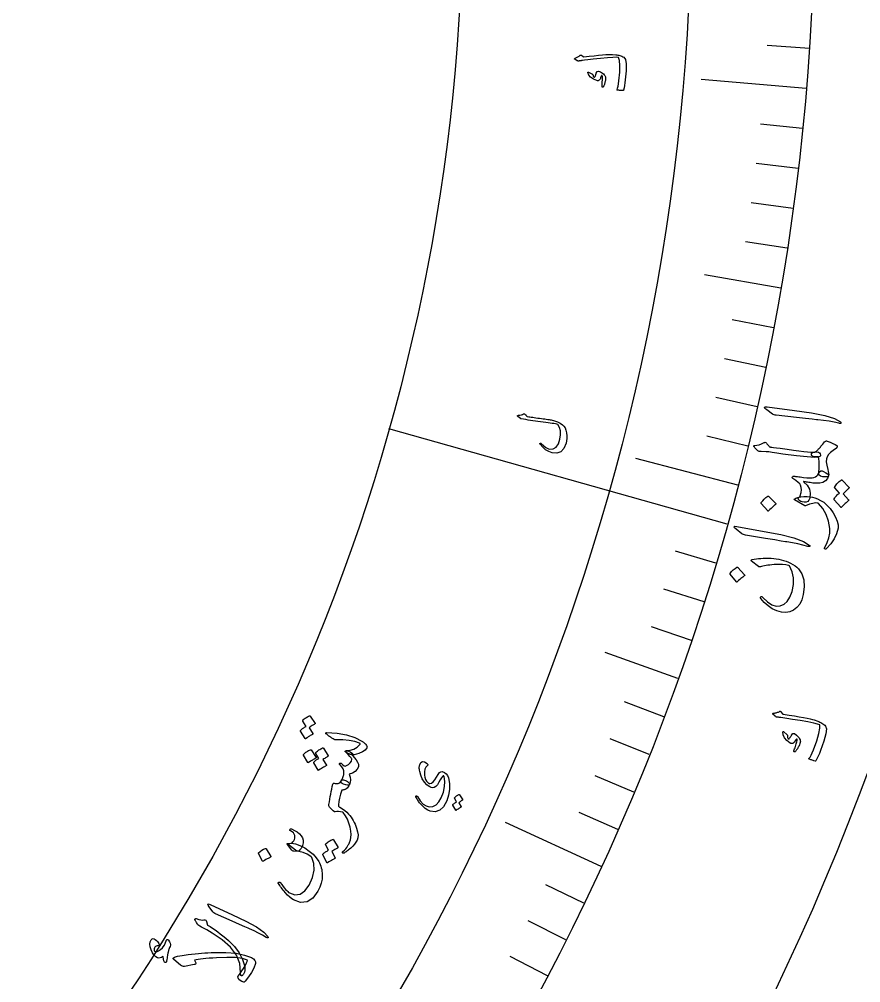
# Model space of a CAD drawing. Header units: millimetres. Extents: x -140 to 140, y -140 to 184.
# Drawn here: x 73.3 to 113.51, y -52.08 to -6.05 of the extents above; entities that cross this region are included whole.
import ezdxf

# ---------------------------------------------------------------- set-up
doc = ezdxf.new("R2010")
doc.units = ezdxf.units.MM
for name, color, linetype in [('CUT_OUTER', 1, 'Continuous'), ('ENGRAVE', 7, 'Continuous'), ('ENGRAVE_FINE', 8, 'Continuous'), ('TEXT', 5, 'Continuous')]:
    doc.layers.add(name, color=color, linetype=linetype)

msp = doc.modelspace()

# ---------------------------------------------------------------- linework, layer by layer
at = {"layer": 'CUT_OUTER'}
msp.add_arc((0, 0), 140, 175.78125, 4.570313, dxfattribs=at)
at = {"layer": 'ENGRAVE'}
for points in [[(110.9059, -9.3574), (105.8838, -8.9337)], [(109.6845, -18.8942), (106.0422, -18.2668)], [(107.1299, -30.1808), (90.9593, -25.6252)], [(107.6377, -28.3165), (102.7635, -27.0343)], [(104.7738, -37.5517), (101.2946, -36.3047)], [(101.1083, -46.5275), (96.5298, -44.4206)]]:
    msp.add_lwpolyline(points, dxfattribs=at)
for radius in [137.2, 137.2, 133.525, 126.7, 126.7, 121.31, 111.3, 111.3, 105.42, 94.5, 94.5]:
    msp.add_circle((0, 0), radius, dxfattribs=at)
at = {"layer": 'ENGRAVE_FINE'}
for points in [[(111.0509, -7.4427), (109.0394, -7.3079)], [(110.7279, -11.2704), (108.7223, -11.0663)], [(110.5167, -13.1812), (108.5149, -12.9425)], [(110.2724, -15.0892), (108.275, -14.8159)], [(109.995, -16.9937), (108.0027, -16.6859)], [(109.341, -20.7902), (107.3605, -20.4136)], [(108.9645, -22.6809), (106.9908, -22.2701)], [(108.5551, -24.566), (106.5888, -24.121)], [(108.1128, -26.4447), (106.1545, -25.9657)], [(106.5895, -32.0371), (104.6588, -31.4568)], [(106.0166, -33.8847), (104.0963, -33.271)], [(105.4113, -35.7231), (103.502, -35.0761)], [(104.1043, -39.3699), (102.2186, -38.6568)], [(103.4028, -41.1772), (101.5298, -40.4313)], [(102.6695, -42.9729), (100.8098, -42.1945)], [(101.9046, -44.7565), (100.0588, -43.9458)], [(100.2808, -48.2852), (98.4644, -47.4106)], [(99.4222, -50.0291), (97.6214, -49.1229)], [(98.5329, -51.7586), (96.7482, -50.8211)]]:
    msp.add_lwpolyline(points, dxfattribs=at)
at = {"layer": 'TEXT'}
for points in [[(99.8626, -7.9165), (99.8977, -7.9018), (99.9312, -7.8861), (99.9629, -7.8696), (99.9929, -7.8521), (100.0212, -7.8334), (100.0479, -7.8135), (100.0728, -7.7923), (100.0961, -7.7697), (100.1088, -7.7613), (100.123, -7.7593), (100.1387, -7.7636), (100.1559, -7.7743), (100.2461, -7.8376), (100.256, -7.8438), (100.2643, -7.8484), (100.2712, -7.8513), (100.2767, -7.8525), (100.5363, -7.8213), (100.7707, -7.7946), (100.98, -7.7724), (101.1641, -7.7549), (101.3229, -7.7422), (101.4562, -7.7346), (101.5639, -7.7321), (101.646, -7.7348), (101.8005, -7.7466), (101.8492, -7.7531), (101.898, -7.7619), (101.9467, -7.7732), (101.9955, -7.7868), (102.0443, -7.8031), (102.0931, -7.8221), (102.1419, -7.844), (102.1906, -7.8686), (102.2579, -7.9698), (102.2919, -8.184), (102.2919, -8.5114), (102.2569, -8.9515), (102.2401, -9.0885), (102.2209, -9.2148), (102.1992, -9.3306), (102.1753, -9.4357), (102.1703, -9.445), (102.1635, -9.4514), (102.1551, -9.4548), (102.1449, -9.4552), (102.0965, -9.4537), (102.0524, -9.4519), (102.0127, -9.4499), (101.9774, -9.4477), (101.946, -9.4453), (101.9183, -9.4426), (101.8942, -9.4397), (101.8736, -9.4365), (101.8621, -9.434), (101.856, -9.4293), (101.8553, -9.4223), (101.8599, -9.413), (101.889, -9.3412), (101.914, -9.2476), (101.9349, -9.1322), (101.9517, -8.9948), (101.9869, -8.5832), (101.994, -8.2596), (101.9738, -8.0241), (101.9268, -7.8769), (101.8309, -7.8696), (101.655, -7.8757), (101.3993, -7.8947), (101.0636, -7.9267), (100.7274, -7.9609), (100.4729, -7.9876), (100.3004, -8.0069), (100.2096, -8.019), (100.1847, -8.0231), (100.1614, -8.0268), (100.1397, -8.0304), (100.1196, -8.0336), (100.1013, -8.0367), (100.0851, -8.0395), (100.0708, -8.042), (100.0585, -8.0443), (100.0319, -8.0477), (100.0068, -8.0464), (99.9833, -8.0406), (99.9613, -8.0303), (99.8463, -7.9619), (99.8386, -7.9564), (99.8337, -7.9508), (99.8316, -7.945), (99.8322, -7.939), (99.837, -7.932), (99.8436, -7.9259), (99.8521, -7.9207), (99.8626, -7.9165)], [(100.4665, -8.5941), (100.4678, -8.5884), (100.4706, -8.5835), (100.4749, -8.5796), (100.4807, -8.5765), (100.4857, -8.5758), (100.4911, -8.5759), (100.4967, -8.5767), (100.5028, -8.5784), (100.6641, -8.6582), (100.6803, -8.6676), (100.6926, -8.6771), (100.7009, -8.6867), (100.7052, -8.6963), (100.713, -8.7364), (100.7249, -8.771), (100.7408, -8.8001), (100.7608, -8.8237), (100.7718, -8.829), (100.7845, -8.8242), (100.7989, -8.8093), (100.815, -8.7844), (100.8226, -8.7675), (100.8299, -8.7499), (100.8368, -8.7317), (100.8434, -8.7129), (100.8497, -8.6933), (100.8556, -8.6727), (100.8612, -8.651), (100.8665, -8.6284), (100.9066, -8.5519), (100.977, -8.5323), (101.078, -8.5696), (101.2093, -8.664), (101.2475, -8.7016), (101.2768, -8.7377), (101.297, -8.7723), (101.3082, -8.8052), (101.3124, -8.8408), (101.3112, -8.8893), (101.3044, -8.9508), (101.292, -9.0252), (101.2849, -9.0631), (101.2767, -9.0989), (101.2675, -9.1327), (101.2573, -9.1643), (101.2467, -9.194), (101.2362, -9.2217), (101.2259, -9.2475), (101.2158, -9.2712), (101.206, -9.2855), (101.1953, -9.2954), (101.1839, -9.3009), (101.1717, -9.302), (101.1595, -9.2989), (101.1512, -9.2922), (101.1468, -9.2819), (101.1463, -9.268), (101.1473, -9.2241), (101.1493, -9.1743), (101.1521, -9.1187), (101.1558, -9.0572), (101.1627, -8.9426), (101.1636, -8.8527), (101.1588, -8.7875), (101.1482, -8.7471), (101.1449, -8.7417), (101.1402, -8.7386), (101.1342, -8.7376), (101.1267, -8.739), (101.122, -8.7413), (101.1174, -8.7461), (101.113, -8.7532), (101.1088, -8.7627), (101.0788, -8.8516), (101.0645, -8.8885), (101.0475, -8.9198), (101.0278, -8.9452), (101.0054, -8.9649), (100.9798, -8.981), (100.954, -8.9895), (100.9281, -8.9906), (100.9021, -8.9841), (100.7293, -8.9113), (100.5991, -8.8221), (100.5115, -8.7164), (100.4665, -8.5941)], [(109.0125, -24.7143), (108.9266, -24.6434), (108.9014, -24.5964), (108.937, -24.5731), (109.0333, -24.5737), (110.3445, -24.7439), (111.1491, -24.8493), (111.7827, -24.974), (112.2452, -25.1192), (112.5363, -25.2854), (112.5579, -25.3087), (112.5682, -25.3273), (112.5671, -25.3413), (112.5547, -25.3506), (112.5372, -25.3564), (112.5157, -25.3585), (112.4903, -25.357), (112.4608, -25.3517), (112.2337, -25.3005), (111.9905, -25.2567), (111.7312, -25.2203), (111.4558, -25.1912), (111.3841, -25.1822), (111.1901, -25.16), (110.8737, -25.1243), (110.4351, -25.075), (109.4607, -24.9728), (109.4097, -24.9639), (109.3638, -24.9507), (109.323, -24.9333), (109.2873, -24.9116)], [(97.1222, -25.0314), (97.1142, -25.0237), (97.1092, -25.0152), (97.1073, -25.0059), (97.1085, -24.9958), (97.1127, -24.9864), (97.12, -24.9795), (97.1304, -24.975), (97.1438, -24.9728), (97.2212, -24.9628), (97.2896, -24.9484), (97.3488, -24.9297), (97.399, -24.9066), (97.4165, -24.9004), (97.4344, -24.902), (97.4529, -24.9113), (97.4717, -24.9284), (97.4804, -24.9384), (97.4887, -24.948), (97.4968, -24.9571), (97.5046, -24.9658), (97.5119, -24.9739), (97.5185, -24.9814), (97.5245, -24.9884), (97.5298, -24.9947), (97.5396, -25.0057), (97.5524, -25.015), (97.5679, -25.0226), (97.5864, -25.0286), (97.6402, -25.0386), (97.6992, -25.0486), (97.7632, -25.0588), (97.8322, -25.069), (97.9063, -25.0795), (97.9854, -25.0905), (98.0695, -25.1019), (98.1585, -25.1137), (98.2477, -25.1243), (98.3314, -25.1348), (98.4095, -25.1454), (98.4822, -25.1559), (98.5496, -25.1663), (98.6119, -25.1765), (98.6693, -25.1863), (98.7216, -25.1959), (98.8748, -25.2307), (99.0158, -25.28), (99.1445, -25.3437), (99.2609, -25.422), (99.3247, -25.4857), (99.3766, -25.5722), (99.4163, -25.6816), (99.4439, -25.8138), (99.4588, -25.9534), (99.4614, -26.0816), (99.4518, -26.1984), (99.4299, -26.3039), (99.3252, -26.5545), (99.1779, -26.7144), (98.9886, -26.7835), (98.7574, -26.7619), (98.5964, -26.704), (98.4469, -26.6173), (98.3088, -26.5019), (98.182, -26.3581), (98.1751, -26.3479), (98.1718, -26.3382), (98.172, -26.3291), (98.1757, -26.3205), (98.1819, -26.312), (98.1886, -26.3061), (98.1958, -26.3027), (98.2036, -26.3019), (98.2146, -26.3028), (98.2246, -26.3059), (98.2336, -26.3112), (98.2417, -26.3187), (98.3594, -26.4251), (98.4626, -26.5045), (98.5514, -26.5569), (98.6259, -26.5821), (98.8028, -26.575), (98.9463, -26.4951), (99.0564, -26.3424), (99.1327, -26.1168), (99.1646, -25.9039), (99.1586, -25.7143), (99.1148, -25.5484), (99.0332, -25.4062), (98.9791, -25.3949), (98.9156, -25.3829), (98.8426, -25.3704), (98.7602, -25.3573), (98.6681, -25.3438), (98.5661, -25.3299), (98.4542, -25.3156), (98.3324, -25.3011), (98.2071, -25.2846), (98.0839, -25.2679), (97.9628, -25.2509), (97.8438, -25.2335), (97.727, -25.2157), (97.6124, -25.1972), (97.5, -25.1781), (97.3898, -25.1583), (97.2826, -25.1434), (97.2709, -25.1398), (97.2602, -25.1353), (97.2506, -25.1298), (97.2421, -25.1233)], [(111.1466, -26.8673), (111.1561, -26.8047), (111.1835, -26.7602), (111.2285, -26.7337), (111.2913, -26.7253), (111.3222, -26.722), (111.3547, -26.7087), (111.389, -26.6854), (111.4249, -26.6522), (111.4447, -26.6306), (111.4668, -26.6068), (111.4912, -26.5808), (111.5178, -26.5525), (111.5459, -26.5219), (111.5751, -26.4886), (111.6051, -26.4529), (111.6361, -26.4145), (111.6941, -26.343), (111.7421, -26.2872), (111.7802, -26.2469), (111.8084, -26.2224), (111.8317, -26.2067), (111.854, -26.1984), (111.8753, -26.1975), (111.8955, -26.204), (112.0466, -26.2626), (112.1751, -26.3181), (112.2808, -26.3704), (112.3638, -26.4195), (112.3735, -26.4294), (112.3791, -26.4426), (112.3804, -26.4589), (112.3775, -26.4784), (112.3709, -26.5023), (112.3633, -26.5211), (112.3549, -26.5348), (112.3457, -26.5434), (112.1915, -26.6475), (112.066, -26.7499), (111.9691, -26.8505), (111.9007, -26.9495), (111.8649, -27.0577), (111.8579, -27.1951), (111.8794, -27.3618), (111.9295, -27.5581), (111.9545, -27.6532), (111.9691, -27.7339), (111.9734, -27.8002), (111.9674, -27.8522), (111.9572, -27.8754), (111.9394, -27.8926), (111.9141, -27.9038), (111.8813, -27.9089), (111.7009, -27.9092), (111.5769, -27.8803), (111.5093, -27.8224), (111.4981, -27.7354), (111.5094, -27.6482), (111.5171, -27.558), (111.5214, -27.4649), (111.5222, -27.3689), (111.5191, -27.2702), (111.5116, -27.1692), (111.4997, -27.0657), (111.4836, -26.9599), (111.3354, -26.9566), (111.2299, -26.94), (111.1669, -26.9103), (111.1466, -26.8673)], [(109.653, -26.5499), (109.99, -26.597), (110.29, -26.637), (110.5529, -26.6699), (110.7788, -26.6958), (110.9674, -26.7147), (111.1183, -26.7265), (111.2315, -26.7313), (111.307, -26.729), (111.4052, -26.7229), (111.4824, -26.7352), (111.5386, -26.7659), (111.5737, -26.8153), (111.5868, -26.8687), (111.5768, -26.9117), (111.5437, -26.9443), (111.4875, -26.9664), (111.29, -26.9812), (110.9397, -26.9622), (110.4365, -26.909), (109.7806, -26.8212), (109.4997, -26.7781), (109.275, -26.7453), (109.1066, -26.7227), (108.9944, -26.7105), (108.7405, -26.7079), (108.6963, -26.7048), (108.6574, -26.697), (108.6239, -26.6843), (108.5956, -26.6669), (108.5313, -26.6048), (108.4816, -26.5565), (108.4465, -26.5219), (108.426, -26.501), (108.3979, -26.4618), (108.3914, -26.4332), (108.4065, -26.4153), (108.4432, -26.4081), (108.5432, -26.4031), (108.652, -26.3792), (108.7696, -26.3364), (108.8958, -26.2745), (108.9205, -26.2636), (108.9431, -26.2616), (108.9636, -26.2685), (108.9819, -26.2844), (109.0029, -26.308), (109.0226, -26.3302), (109.0409, -26.351), (109.0578, -26.3706), (109.0733, -26.3887), (109.0874, -26.4055), (109.1, -26.421), (109.1113, -26.435), (109.1311, -26.4561), (109.1521, -26.4721), (109.1744, -26.4829), (109.1979, -26.4886), (109.2507, -26.4943), (109.3442, -26.5064), (109.4783, -26.525), (109.653, -26.5499)], [(110.2389, -27.9177), (110.2538, -27.897), (110.2751, -27.8841), (110.3027, -27.8791), (110.3366, -27.8818), (110.3601, -27.8844), (110.3925, -27.8883), (110.434, -27.8935), (110.4845, -27.8998), (110.5438, -27.9074), (110.6114, -27.916), (110.6874, -27.9256), (110.7718, -27.9364), (110.9334, -27.955), (111.0703, -27.9617), (111.1824, -27.9566), (111.2698, -27.9397), (111.3422, -27.9103), (111.4045, -27.8664), (111.4564, -27.8081), (111.4981, -27.7354), (111.5403, -27.6684), (111.5929, -27.6323), (111.6557, -27.6274), (111.7288, -27.6535), (111.8397, -27.7144), (111.9166, -27.7669), (111.9597, -27.8111), (111.9688, -27.8469), (111.9107, -27.9962), (111.8206, -28.1073), (111.6983, -28.1802), (111.544, -28.2148), (111.4976, -28.2168), (111.4484, -28.2177), (111.3962, -28.2176), (111.3413, -28.2164), (111.2833, -28.2133), (111.2222, -28.2077), (111.1579, -28.1996), (111.0904, -28.1889), (111.025, -28.1777), (110.9669, -28.168), (110.9159, -28.1597), (110.8722, -28.153), (110.8365, -28.1475), (110.8096, -28.1433), (110.7913, -28.1402), (110.7817, -28.1383), (110.7772, -28.1375), (110.7742, -28.1378), (110.7727, -28.1391), (110.7726, -28.1415), (110.7743, -28.145), (110.7781, -28.1498), (110.784, -28.1558), (110.792, -28.1631), (110.9531, -28.3161), (111.0526, -28.4947), (111.0906, -28.6989), (111.0668, -28.9284), (111.0316, -29.0195), (110.9751, -29.0828), (110.8974, -29.1181), (110.7986, -29.1255), (110.7138, -29.1137), (110.6445, -29.0934), (110.5906, -29.0646), (110.5521, -29.0274), (110.5287, -28.988), (110.5203, -28.9525), (110.5269, -28.9209), (110.5483, -28.8932), (110.5736, -28.871), (110.5928, -28.8507), (110.6059, -28.8323), (110.613, -28.8158), (110.6573, -28.6667), (110.675, -28.5336), (110.6662, -28.4167), (110.631, -28.3159), (110.5886, -28.2514), (110.5141, -28.1767), (110.4074, -28.0919), (110.2687, -27.9969), (110.2468, -27.9807), (110.2345, -27.9621), (110.2319, -27.9411), (110.2389, -27.9177)], [(112.2602, -28.4296), (112.2554, -28.4214), (112.2538, -28.4111), (112.2555, -28.399), (112.2605, -28.3848), (112.2928, -28.3377), (112.3267, -28.2927), (112.3621, -28.2499), (112.3989, -28.2092), (112.4378, -28.1703), (112.479, -28.1331), (112.5225, -28.0974), (112.5684, -28.0634), (112.5812, -28.0578), (112.5935, -28.057), (112.6053, -28.061), (112.6166, -28.0698), (112.9491, -28.4234), (112.9526, -28.4317), (112.95, -28.442), (112.9413, -28.4543), (112.9267, -28.4686), (112.9141, -28.4777), (112.8962, -28.4933), (112.8728, -28.5153), (112.844, -28.5436), (112.8093, -28.5785), (112.7684, -28.6203), (112.7212, -28.669), (112.6677, -28.7244), (112.9234, -29.0044), (112.9304, -29.0161), (112.9296, -29.0286), (112.921, -29.042), (112.9045, -29.0561), (112.8903, -29.0684), (112.8686, -29.0879), (112.8395, -29.1147), (112.803, -29.1487), (112.7588, -29.1906), (112.7069, -29.2411), (112.6471, -29.3001), (112.5796, -29.3676), (112.5696, -29.3739), (112.5609, -29.3755), (112.5533, -29.3724), (112.547, -29.3648), (112.2344, -29.0074), (112.2296, -28.9991), (112.2281, -28.9889), (112.2299, -28.9767), (112.2349, -28.9625), (112.2605, -28.922), (112.2879, -28.8834), (112.3173, -28.8466), (112.3486, -28.8118), (112.3816, -28.7787), (112.4157, -28.7474), (112.4512, -28.7178), (112.488, -28.6898)], [(108.752, -29.1893), (108.7472, -29.1812), (108.7457, -29.1712), (108.7475, -29.1594), (108.7526, -29.1456), (108.8201, -29.0572), (108.895, -28.9769), (108.9775, -28.9046), (109.0674, -28.8404), (109.0799, -28.8351), (109.0913, -28.8344), (109.1014, -28.8381), (109.1104, -28.8463), (109.441, -29.1924), (109.448, -29.2039), (109.4472, -29.2161), (109.4386, -29.2289), (109.4221, -29.2424), (109.4079, -29.2541), (109.3862, -29.2728), (109.3571, -29.2984), (109.3205, -29.3309), (109.2764, -29.371), (109.2244, -29.4193), (109.1647, -29.4758), (109.0971, -29.5404), (109.0865, -29.5485), (109.0774, -29.5515), (109.0696, -29.5494), (109.0632, -29.5422)], [(111.8687, -31.337), (111.8535, -31.3505), (111.8387, -31.3598), (111.8243, -31.3649), (111.8104, -31.366), (111.7998, -31.3641), (111.7901, -31.3589), (111.7813, -31.3504), (111.7734, -31.3386), (111.7698, -31.3277), (111.7702, -31.3151), (111.7746, -31.3007), (111.783, -31.2847), (111.9054, -31.0544), (111.9866, -30.8274), (112.0266, -30.6039), (112.0255, -30.3841), (111.9613, -30.0278), (111.8491, -29.7095), (111.6893, -29.4295), (111.4823, -29.1877), (111.4781, -29.184), (111.4744, -29.1808), (111.4713, -29.178), (111.4688, -29.1758), (111.4665, -29.1739), (111.4641, -29.1725), (111.4616, -29.1713), (111.4591, -29.1704), (111.3501, -29.1597), (111.2154, -29.1779), (111.0552, -29.2247), (110.8693, -29.3001), (110.8584, -29.3018), (110.8493, -29.3018), (110.8421, -29.3003), (110.8367, -29.2971), (110.3464, -29.0067), (110.3309, -28.9849), (110.3518, -28.9596), (110.409, -28.9306), (110.5027, -28.8979), (110.6404, -28.8635), (110.787, -28.8458), (110.9424, -28.8449), (111.1066, -28.8608), (111.1969, -28.879), (111.3065, -28.9141), (111.4353, -28.9661), (111.5833, -29.035), (111.7371, -29.1293), (111.8886, -29.259), (112.0377, -29.4242), (112.1842, -29.6251), (112.3064, -29.8327), (112.3866, -30.0248), (112.425, -30.201), (112.4215, -30.3611), (112.3542, -30.6281), (112.2396, -30.88), (112.0778, -31.1164), (111.8687, -31.337)], [(107.5602, -30.4192), (107.4782, -30.3438), (107.4555, -30.2955), (107.4922, -30.2742), (107.5883, -30.2798), (108.8888, -30.5188), (109.6867, -30.6664), (110.3129, -30.8243), (110.7671, -30.9937), (111.0491, -31.1749), (111.0694, -31.1993), (111.0787, -31.2185), (111.0769, -31.2324), (111.064, -31.2411), (111.0462, -31.2459), (111.0247, -31.2469), (110.9993, -31.244), (110.9702, -31.2372), (110.7461, -31.1741), (110.5055, -31.1176), (110.2485, -31.0676), (109.975, -31.024), (109.9039, -31.0112), (109.7113, -30.9788), (109.3973, -30.9266), (108.9618, -30.8543), (107.9942, -30.7009), (107.9437, -30.6893), (107.8986, -30.6737), (107.8588, -30.6542), (107.8242, -30.6307)], [(108.3183, -31.863), (108.4178, -31.8459), (108.5209, -31.8312), (108.6274, -31.8188), (108.7374, -31.8087), (108.8514, -31.8018), (108.9699, -31.7989), (109.0927, -31.8), (109.22, -31.8051), (109.3455, -31.8141), (109.4685, -31.8286), (109.5888, -31.8486), (109.7064, -31.874), (109.8217, -31.9051), (109.9351, -31.9419), (110.0464, -31.9844), (110.1556, -32.0326), (110.2676, -32.0926), (110.3679, -32.159), (110.4565, -32.232), (110.5334, -32.3115), (110.6907, -32.552), (110.7812, -32.835), (110.8045, -33.1604), (110.7602, -33.5278), (110.6896, -33.782), (110.5889, -33.9928), (110.4582, -34.16), (110.2979, -34.2837), (110.1178, -34.3579), (109.925, -34.3874), (109.7192, -34.3722), (109.5007, -34.3126), (109.281, -34.2116), (109.0804, -34.081), (108.8989, -33.9208), (108.7362, -33.7311), (108.7194, -33.7038), (108.7126, -33.6803), (108.7159, -33.6607), (108.7292, -33.6449), (108.7505, -33.6329), (108.7744, -33.6351), (108.801, -33.6514), (108.8303, -33.6818), (109.0454, -33.8874), (109.2552, -34.0215), (109.4599, -34.0839), (109.6596, -34.074), (109.8406, -33.9983), (109.9958, -33.8599), (110.125, -33.6588), (110.2277, -33.3949), (110.2943, -33.0586), (110.2959, -32.7419), (110.2326, -32.4454), (110.1046, -32.1693), (110.0991, -32.1628), (110.0901, -32.1567), (110.0774, -32.1509), (110.0612, -32.1454), (109.9297, -32.1151), (109.7712, -32.0985), (109.5855, -32.0956), (109.3727, -32.1061), (109.2644, -32.1155), (109.1633, -32.1255), (109.0693, -32.1361), (108.9824, -32.1474), (108.903, -32.1597), (108.8311, -32.1736), (108.7668, -32.189), (108.7101, -32.2059), (108.681, -32.2132), (108.6557, -32.2148), (108.6342, -32.2105), (108.6165, -32.2004), (108.2803, -31.9347), (108.2623, -31.9139), (108.2626, -31.895), (108.2813, -31.878), (108.3183, -31.863)], [(107.2659, -32.5691), (107.2614, -32.5608), (107.2602, -32.5508), (107.2623, -32.5391), (107.2678, -32.5256), (107.338, -32.4399), (107.4154, -32.3624), (107.5, -32.2933), (107.5919, -32.2324), (107.6046, -32.2276), (107.6159, -32.2272), (107.626, -32.2312), (107.6346, -32.2397), (107.9542, -32.5953), (107.9608, -32.607), (107.9596, -32.6191), (107.9506, -32.6316), (107.9337, -32.6445), (107.9191, -32.6556), (107.8969, -32.6735), (107.867, -32.698), (107.8295, -32.7291), (107.7841, -32.7676), (107.7307, -32.8139), (107.6692, -32.8681), (107.5997, -32.9301), (107.5889, -32.9379), (107.5796, -32.9406), (107.5719, -32.9382), (107.5657, -32.9308)], [(109.3421, -39.2028), (109.3837, -39.1973), (109.4237, -39.1903), (109.4622, -39.1818), (109.4991, -39.1719), (109.5345, -39.1603), (109.5685, -39.1468), (109.6011, -39.1314), (109.6323, -39.1141), (109.6483, -39.1089), (109.664, -39.1109), (109.6794, -39.12), (109.6946, -39.1363), (109.7721, -39.2295), (109.7807, -39.239), (109.7883, -39.2462), (109.7948, -39.2513), (109.8002, -39.2541), (110.0847, -39.2958), (110.3413, -39.3351), (110.5699, -39.3719), (110.7704, -39.4064), (110.9427, -39.4387), (111.0863, -39.469), (111.2013, -39.4975), (111.2877, -39.524), (111.4483, -39.581), (111.4982, -39.602), (111.5474, -39.6255), (111.5959, -39.6515), (111.6438, -39.6801), (111.6909, -39.7114), (111.7372, -39.7456), (111.7826, -39.7829), (111.8272, -39.8231), (111.8695, -39.9499), (111.8439, -40.1871), (111.7496, -40.5345), (111.5858, -40.9916), (111.5285, -41.1321), (111.4717, -41.2607), (111.4155, -41.3773), (111.3599, -41.482), (111.3518, -41.4904), (111.3429, -41.4953), (111.3329, -41.4964), (111.322, -41.494), (111.271, -41.4784), (111.2247, -41.4638), (111.1831, -41.4503), (111.1462, -41.4378), (111.1137, -41.4262), (111.085, -41.4154), (111.0602, -41.4054), (111.0393, -41.3961), (111.0278, -41.3902), (111.0227, -41.3834), (111.024, -41.3757), (111.0316, -41.3671), (111.083, -41.2994), (111.1365, -41.2072), (111.1919, -41.0906), (111.2492, -40.9496), (111.4051, -40.5229), (111.5059, -40.1814), (111.5523, -39.9256), (111.5448, -39.7558), (111.4451, -39.7205), (111.2567, -39.6761), (110.9797, -39.6227), (110.6142, -39.5598), (110.2473, -39.4993), (109.9695, -39.4543), (109.7807, -39.425), (109.6809, -39.4117), (109.6533, -39.4088), (109.6275, -39.4062), (109.6034, -39.4037), (109.5812, -39.4013), (109.5609, -39.3993), (109.5428, -39.3976), (109.5269, -39.3962), (109.5132, -39.3951), (109.484, -39.3909), (109.4577, -39.3824), (109.4344, -39.3695), (109.4141, -39.3522), (109.3117, -39.2464), (109.3051, -39.2383), (109.3015, -39.2309), (109.301, -39.2241), (109.3034, -39.218), (109.3104, -39.2119), (109.3192, -39.2073), (109.3298, -39.2043), (109.3421, -39.2028)], [(86.8412, -39.5829), (86.8382, -39.5752), (86.8383, -39.5664), (86.8415, -39.5564), (86.8479, -39.5453), (86.8826, -39.5111), (86.9184, -39.479), (86.9552, -39.4488), (86.993, -39.4207), (87.0322, -39.3945), (87.0732, -39.37), (87.116, -39.3473), (87.1606, -39.3263), (87.1725, -39.3237), (87.1833, -39.3251), (87.1929, -39.3304), (87.2014, -39.3396), (87.4379, -39.6913), (87.4396, -39.6988), (87.4359, -39.707), (87.4267, -39.7159), (87.4119, -39.7255), (87.3997, -39.7311), (87.3819, -39.7412), (87.3585, -39.7558), (87.3295, -39.7749), (87.2945, -39.7985), (87.253, -39.8269), (87.2052, -39.8599), (87.1509, -39.8977), (87.3315, -40.175), (87.3359, -40.186), (87.3334, -40.1964), (87.324, -40.2062), (87.3077, -40.2153), (87.2936, -40.2233), (87.272, -40.2361), (87.243, -40.2538), (87.2065, -40.2763), (87.1622, -40.3043), (87.11, -40.3381), (87.0498, -40.3778), (86.9816, -40.4233), (86.9721, -40.4269), (86.9643, -40.4268), (86.9582, -40.423), (86.9538, -40.4155), (86.7353, -40.0638), (86.7323, -40.0561), (86.7325, -40.0472), (86.7358, -40.0373), (86.7422, -40.0262), (86.7701, -39.9964), (86.7995, -39.9685), (86.8302, -39.9425), (86.8623, -39.9184), (86.8956, -39.8961), (86.9297, -39.8754), (86.9647, -39.8564), (87.0005, -39.839)], [(87.9835, -40.1294), (88.4826, -40.1623), (88.9311, -40.2419), (89.3287, -40.369), (89.6751, -40.5445), (89.698, -40.5583), (89.721, -40.5738), (89.7443, -40.591), (89.7678, -40.61), (89.791, -40.6301), (89.8136, -40.651), (89.8355, -40.6726), (89.8569, -40.6949), (89.8914, -40.7394), (89.9109, -40.7824), (89.9155, -40.8239), (89.9052, -40.8638), (89.8293, -40.9676), (89.7026, -41.0566), (89.5252, -41.1306), (89.2971, -41.1894), (89.2636, -41.1956), (89.224, -41.195), (89.1784, -41.1877), (89.1268, -41.1737), (89.1023, -41.1649), (89.0782, -41.1559), (89.0546, -41.1467), (89.0313, -41.1374), (89.0085, -41.1277), (88.9864, -41.1173), (88.9649, -41.1063), (88.944, -41.0945), (88.9091, -41.0712), (88.8864, -41.0496), (88.876, -41.0298), (88.8778, -41.0117), (88.8846, -41.004), (88.897, -40.9983), (88.9151, -40.9946), (88.9387, -40.9927), (89.1154, -40.9754), (89.2823, -40.9179), (89.4394, -40.8203), (89.5866, -40.6824), (89.5907, -40.6705), (89.5868, -40.6589), (89.575, -40.6477), (89.5552, -40.6367), (89.3277, -40.5563), (89.0599, -40.5031), (88.7519, -40.4766), (88.4037, -40.4764), (88.3795, -40.4708), (88.343, -40.4551), (88.2942, -40.4292), (88.2332, -40.3931), (88.1984, -40.3712), (88.1634, -40.3476), (88.1282, -40.3223), (88.0928, -40.2953), (88.0575, -40.2674), (88.0226, -40.2393), (87.988, -40.2111), (87.9539, -40.1828), (87.9459, -40.1753), (87.9416, -40.1669), (87.941, -40.1576), (87.944, -40.1474), (87.9494, -40.1399), (87.9578, -40.1344), (87.9691, -40.1309), (87.9835, -40.1294)], [(109.7878, -40.0967), (109.7909, -40.0909), (109.7952, -40.0866), (109.8009, -40.0836), (109.808, -40.0821), (109.8135, -40.0827), (109.8192, -40.0843), (109.825, -40.0869), (109.8308, -40.0904), (109.9791, -40.2216), (109.9937, -40.2363), (110.004, -40.2499), (110.01, -40.2624), (110.0118, -40.2739), (110.0086, -40.3188), (110.0112, -40.359), (110.0197, -40.3945), (110.0341, -40.4252), (110.0443, -40.434), (110.0592, -40.4326), (110.0788, -40.421), (110.103, -40.3991), (110.116, -40.3833), (110.1287, -40.3667), (110.1413, -40.3494), (110.1537, -40.3313), (110.166, -40.3123), (110.1783, -40.2921), (110.1905, -40.2707), (110.2027, -40.2482), (110.2672, -40.1785), (110.3476, -40.178), (110.4441, -40.2466), (110.5563, -40.3847), (110.5861, -40.4357), (110.6067, -40.4824), (110.6182, -40.5249), (110.6206, -40.5632), (110.6149, -40.6021), (110.5996, -40.6533), (110.5747, -40.7166), (110.5401, -40.792), (110.5216, -40.8302), (110.5026, -40.8659), (110.4832, -40.8991), (110.4632, -40.9299), (110.4434, -40.9583), (110.4243, -40.9847), (110.406, -41.0091), (110.3884, -41.0314), (110.3739, -41.0438), (110.3597, -41.0512), (110.346, -41.0538), (110.3328, -41.0514), (110.3207, -41.0446), (110.3138, -41.0351), (110.3121, -41.0229), (110.3155, -41.008), (110.3293, -40.9617), (110.3457, -40.9094), (110.3647, -40.8511), (110.3863, -40.7869), (110.4266, -40.6671), (110.4535, -40.5719), (110.4671, -40.5014), (110.4675, -40.4554), (110.4656, -40.4487), (110.4615, -40.444), (110.4553, -40.4413), (110.447, -40.4406), (110.4413, -40.4417), (110.4351, -40.4454), (110.4284, -40.4517), (110.4212, -40.4606), (110.3638, -40.5463), (110.3379, -40.5815), (110.3108, -40.6098), (110.2826, -40.6311), (110.2532, -40.6456), (110.2213, -40.6553), (110.1915, -40.657), (110.1637, -40.6506), (110.138, -40.6363), (109.9754, -40.5092), (109.8629, -40.377), (109.8004, -40.2395), (109.7878, -40.0967)], [(86.8821, -41.2043), (86.8792, -41.1965), (86.8795, -41.1876), (86.8829, -41.1776), (86.8895, -41.1666), (86.9249, -41.1326), (86.9613, -41.1007), (86.9987, -41.0708), (87.0371, -41.043), (87.0768, -41.0171), (87.1183, -40.9929), (87.1616, -40.9706), (87.2066, -40.95), (87.221, -40.9465), (87.2329, -40.9469), (87.2423, -40.9513), (87.2492, -40.9597), (87.4796, -41.3164), (87.4819, -41.3266), (87.478, -41.3364), (87.4676, -41.3458), (87.451, -41.3548), (87.4367, -41.3626), (87.415, -41.3753), (87.3857, -41.3929), (87.3488, -41.4153), (87.3042, -41.443), (87.2515, -41.4766), (87.1907, -41.5161), (87.1219, -41.5613), (87.1114, -41.5667), (87.103, -41.5678), (87.0966, -41.5648), (87.0922, -41.5575)], [(87.4657, -41.1234), (87.4628, -41.1156), (87.4631, -41.1067), (87.4665, -41.0966), (87.473, -41.0855), (87.5084, -41.0512), (87.5448, -41.0189), (87.5822, -40.9887), (87.6206, -40.9606), (87.6603, -40.9344), (87.7018, -40.9099), (87.7451, -40.8872), (87.7901, -40.8663), (87.8021, -40.8638), (87.8128, -40.8653), (87.8224, -40.8707), (87.8308, -40.8801), (88.0618, -41.2371), (88.0635, -41.2447), (88.0596, -41.253), (88.0502, -41.2619), (88.0353, -41.2715), (88.0252, -41.2776), (88.0095, -41.2873), (87.9882, -41.3006), (87.9613, -41.3174), (87.9291, -41.3379), (87.8918, -41.3621), (87.8495, -41.3901), (87.8021, -41.4219), (87.9717, -41.6845), (87.974, -41.6947), (87.97, -41.7046), (87.9596, -41.714), (87.9429, -41.723), (87.9286, -41.731), (87.9068, -41.7438), (87.8774, -41.7614), (87.8404, -41.784), (87.7956, -41.8119), (87.7427, -41.8458), (87.6817, -41.8855), (87.6126, -41.931), (87.6031, -41.9346), (87.5952, -41.9344), (87.5892, -41.9306), (87.585, -41.923), (87.3759, -41.5682), (87.3731, -41.5604), (87.3734, -41.5515), (87.3769, -41.5414), (87.3835, -41.5303), (87.4086, -41.5061), (87.4344, -41.4825), (87.4609, -41.4595), (87.488, -41.4372), (87.516, -41.4158), (87.5449, -41.3959), (87.5748, -41.3775), (87.6056, -41.3604)], [(88.9007, -40.9961), (88.9664, -40.995), (89.0348, -41.0109), (89.1059, -41.0436), (89.1796, -41.0933), (89.2075, -41.1163), (89.2216, -41.1323), (89.222, -41.1413), (89.2087, -41.1434), (89.1865, -41.1433), (89.1754, -41.1477), (89.1753, -41.1565), (89.1861, -41.1697), (89.3071, -41.3141), (89.3998, -41.4392), (89.4641, -41.5448), (89.5003, -41.6308), (89.5101, -41.6653), (89.5142, -41.6992), (89.5127, -41.7326), (89.5057, -41.7652), (89.4442, -41.8848), (89.3496, -41.984), (89.2217, -42.0629), (89.0607, -42.1213), (89.1023, -42.253), (89.1179, -42.3798), (89.1075, -42.5016), (89.0711, -42.6184), (89.0415, -42.641), (88.9838, -42.6442), (88.8979, -42.6279), (88.784, -42.5921), (88.721, -42.5609), (88.6837, -42.5242), (88.6721, -42.482), (88.6861, -42.4342), (88.7152, -42.3813), (88.7404, -42.3301), (88.7618, -42.2808), (88.7793, -42.2332), (88.7932, -42.1879), (88.8035, -42.1452), (88.8102, -42.105), (88.8134, -42.0675), (88.802, -41.964), (88.7678, -41.8644), (88.7107, -41.7685), (88.6309, -41.6765), (88.608, -41.6513), (88.5979, -41.6296), (88.6007, -41.6112), (88.6162, -41.5962), (88.639, -41.586), (88.6616, -41.5861), (88.6838, -41.5965), (88.7058, -41.6173), (88.7667, -41.676), (88.8206, -41.7132), (88.8677, -41.7287), (88.9079, -41.7226), (89.0264, -41.6513), (89.1134, -41.5743), (89.1688, -41.4917), (89.1928, -41.4036), (89.1915, -41.3972), (89.1881, -41.3883), (89.1825, -41.3772), (89.1747, -41.3637), (89.1523, -41.3366), (89.0963, -41.2763), (89.0067, -41.1827), (88.8834, -41.0561), (88.8787, -41.05), (88.8756, -41.042), (88.8739, -41.0321), (88.8738, -41.0203), (88.8769, -41.0116), (88.8824, -41.0046), (88.8903, -40.9995), (88.9007, -40.9961)], [(92.7985, -41.701), (92.7254, -41.78), (92.6774, -41.8831), (92.6542, -42.0106), (92.6558, -42.1623), (92.6753, -42.2672), (92.7116, -42.3638), (92.7646, -42.452), (92.8345, -42.5321), (92.8503, -42.5441), (92.8684, -42.5528), (92.889, -42.5583), (92.9118, -42.5605), (92.9942, -42.543), (93.0756, -42.4874), (93.156, -42.3939), (93.2353, -42.2623), (93.312, -42.1317), (93.3835, -42.0439), (93.4498, -41.9989), (93.5112, -41.9969), (93.6176, -42.0414), (93.702, -42.1044), (93.7642, -42.1858), (93.8041, -42.2857), (93.8527, -42.5682), (93.8555, -42.8478), (93.8125, -43.1242), (93.7239, -43.397), (93.5734, -43.6701), (93.391, -43.8416), (93.1774, -43.9113), (92.9328, -43.8797), (92.8145, -43.8286), (92.696, -43.752), (92.5772, -43.6499), (92.4581, -43.5225), (92.4269, -43.483), (92.3974, -43.4437), (92.3695, -43.4045), (92.3434, -43.3654), (92.3187, -43.3263), (92.2956, -43.2868), (92.2739, -43.2469), (92.2538, -43.2066), (92.2469, -43.1868), (92.2472, -43.1721), (92.2547, -43.1626), (92.2694, -43.1582), (92.2847, -43.159), (92.2982, -43.1638), (92.3098, -43.1725), (92.3196, -43.1851), (92.4541, -43.3917), (92.5923, -43.5419), (92.7343, -43.6354), (92.8804, -43.6721), (93.061, -43.6537), (93.2188, -43.5758), (93.3535, -43.4386), (93.4648, -43.2419), (93.565, -42.9702), (93.6197, -42.7095), (93.6292, -42.4601), (93.5935, -42.2221), (93.5884, -42.2065), (93.5802, -42.1978), (93.5689, -42.196), (93.5545, -42.201), (93.5182, -42.2315), (93.4718, -42.2919), (93.4153, -42.3821), (93.3486, -42.502), (93.2754, -42.6216), (93.2021, -42.7049), (93.1289, -42.7518), (93.0557, -42.7625), (92.9817, -42.749), (92.91, -42.7217), (92.8408, -42.6807), (92.774, -42.6261), (92.6541, -42.4935), (92.5574, -42.3418), (92.4835, -42.1711), (92.4325, -41.9813), (92.4222, -41.9323), (92.4149, -41.8861), (92.4108, -41.8426), (92.4097, -41.8018), (92.4115, -41.7638), (92.4158, -41.7288), (92.4228, -41.6966), (92.4323, -41.6673), (92.4917, -41.5627), (92.5699, -41.5173), (92.667, -41.5311), (92.783, -41.6043), (92.8104, -41.6325), (92.8221, -41.658), (92.8181, -41.6809), (92.7985, -41.701)], [(89.0752, -42.6098), (89.0398, -42.6761), (89.0019, -42.7325), (88.9615, -42.7791), (88.9185, -42.8158), (88.8967, -42.831), (88.8734, -42.8438), (88.8486, -42.8542), (88.8223, -42.8623), (88.7949, -42.8688), (88.7665, -42.8744), (88.7371, -42.8793), (88.7068, -42.8834), (88.6465, -43.0757), (88.5996, -43.2561), (88.566, -43.4245), (88.5459, -43.5811), (88.5477, -43.617), (88.5593, -43.6477), (88.5808, -43.6733), (88.612, -43.6937), (88.7431, -43.7717), (88.8576, -43.8523), (88.9557, -43.9355), (89.0372, -44.0214), (89.0971, -44.0962), (89.1536, -44.1737), (89.2067, -44.2541), (89.2564, -44.3372), (89.3025, -44.423), (89.3446, -44.5113), (89.3828, -44.6021), (89.417, -44.6955), (89.4669, -44.8692), (89.4877, -45.0225), (89.4795, -45.1554), (89.4424, -45.2676), (89.3862, -45.3647), (89.3164, -45.4609), (89.2328, -45.5563), (89.1356, -45.6507), (89.0842, -45.6949), (89.036, -45.7346), (88.9911, -45.7698), (88.9494, -45.8005), (88.9112, -45.8271), (88.8765, -45.8501), (88.8453, -45.8695), (88.8177, -45.8852), (88.7972, -45.8927), (88.7786, -45.8936), (88.7621, -45.8882), (88.7476, -45.8762), (88.7386, -45.8607), (88.7387, -45.8444), (88.7478, -45.8273), (88.7661, -45.8095), (88.8392, -45.7407), (88.9003, -45.6757), (88.9492, -45.6148), (88.9861, -45.5578), (89.0036, -45.5275), (89.021, -45.4947), (89.0383, -45.4595), (89.0555, -45.4219), (89.0726, -45.3819), (89.0896, -45.3394), (89.1064, -45.2945), (89.1232, -45.2471), (89.1454, -45.1403), (89.1498, -45.0056), (89.1362, -44.843), (89.1044, -44.6526), (89.0527, -44.4551), (88.9796, -44.2709), (88.8851, -44.1001), (88.7694, -43.9425), (88.7646, -43.9361), (88.7588, -43.9319), (88.7518, -43.9298), (88.7439, -43.9299), (88.649, -43.913), (88.5601, -43.9057), (88.4769, -43.9079), (88.3996, -43.9196), (88.3569, -43.9124), (88.2967, -43.8711), (88.2189, -43.7958), (88.1235, -43.6866), (88.1074, -43.6604), (88.0974, -43.6325), (88.0935, -43.603), (88.0957, -43.5718), (88.1158, -43.4421), (88.1366, -43.3147), (88.158, -43.1897), (88.18, -43.0671), (88.2032, -42.9465), (88.2281, -42.8275), (88.2547, -42.71), (88.2831, -42.5941), (88.2925, -42.5677), (88.3069, -42.5503), (88.3261, -42.5417), (88.3502, -42.5421), (88.3992, -42.5552), (88.446, -42.5619), (88.4906, -42.5622), (88.5329, -42.5562), (88.5721, -42.5403), (88.6114, -42.5133), (88.6508, -42.4751), (88.6902, -42.4256), (88.7148, -42.4037), (88.747, -42.392), (88.7868, -42.3905), (88.8342, -42.3993), (88.8841, -42.4158), (88.9314, -42.4378), (88.9762, -42.4651), (89.0183, -42.4978), (89.051, -42.5306), (89.0713, -42.5602), (89.0794, -42.5866), (89.0752, -42.6098)], [(94.0906, -43.2663), (94.0886, -43.261), (94.0888, -43.2549), (94.0911, -43.248), (94.0955, -43.2404), (94.1193, -43.2165), (94.1437, -43.1941), (94.1688, -43.1731), (94.1946, -43.1534), (94.2212, -43.1351), (94.2491, -43.1179), (94.2781, -43.1019), (94.3083, -43.0872), (94.3163, -43.0853), (94.3235, -43.0862), (94.3299, -43.0898), (94.3355, -43.0961), (94.4897, -43.3364), (94.4908, -43.3416), (94.4882, -43.3473), (94.4819, -43.3535), (94.4719, -43.3601), (94.4636, -43.3641), (94.4516, -43.3712), (94.4357, -43.3814), (94.416, -43.3947), (94.3922, -43.4112), (94.3641, -43.431), (94.3316, -43.4541), (94.2947, -43.4805), (94.4127, -43.6698), (94.4156, -43.6773), (94.4138, -43.6845), (94.4074, -43.6913), (94.3963, -43.6977), (94.3868, -43.7033), (94.3722, -43.7123), (94.3525, -43.7247), (94.3277, -43.7405), (94.2978, -43.7601), (94.2623, -43.7838), (94.2215, -43.8116), (94.1753, -43.8436), (94.1689, -43.8461), (94.1636, -43.8461), (94.1596, -43.8436), (94.1567, -43.8385), (94.0138, -43.5984), (94.0119, -43.5931), (94.0121, -43.5871), (94.0144, -43.5802), (94.0189, -43.5725), (94.038, -43.5517), (94.058, -43.5322), (94.0789, -43.5141), (94.1007, -43.4972), (94.1233, -43.4815), (94.1465, -43.467), (94.1702, -43.4536), (94.1944, -43.4414)], [(86.2244, -44.7574), (86.2381, -44.7387), (86.2555, -44.7284), (86.2764, -44.7267), (86.3009, -44.7334), (86.4522, -44.8009), (86.5814, -44.8775), (86.6885, -44.9633), (86.7734, -45.0584), (86.8325, -45.1619), (86.8622, -45.273), (86.8625, -45.3916), (86.8333, -45.5177), (86.8016, -45.6004), (86.7611, -45.673), (86.7117, -45.7356), (86.6535, -45.7881), (86.6237, -45.8012), (86.5885, -45.7994), (86.5478, -45.7825), (86.5016, -45.7507), (86.2161, -45.5196), (86.1946, -45.5019), (86.1802, -45.4859), (86.173, -45.4718), (86.1728, -45.4593), (86.179, -45.4489), (86.1907, -45.4407), (86.2079, -45.4348), (86.2306, -45.4311), (86.2829, -45.4183), (86.3315, -45.3921), (86.3764, -45.3526), (86.4175, -45.2998), (86.4498, -45.2393), (86.4684, -45.177), (86.4731, -45.1128), (86.4641, -45.0468), (86.4384, -44.9805), (86.3954, -44.9219), (86.3351, -44.871), (86.2574, -44.8276), (86.2348, -44.8126), (86.2218, -44.7958), (86.2183, -44.7775), (86.2244, -44.7574)], [(86.9389, -45.6429), (87.1534, -45.7879), (87.3378, -45.9441), (87.4919, -46.1119), (87.6158, -46.2912), (87.6512, -46.3589), (87.6824, -46.4303), (87.7092, -46.5053), (87.7318, -46.5838), (87.7499, -46.6662), (87.7635, -46.7527), (87.7724, -46.8433), (87.7768, -46.9381), (87.7669, -47.1316), (87.7292, -47.3248), (87.6637, -47.5176), (87.5703, -47.7099), (87.3276, -48.0421), (87.051, -48.2218), (86.7415, -48.2494), (86.3995, -48.1253), (86.3191, -48.0716), (86.2271, -47.9937), (86.1235, -47.8916), (86.0082, -47.7654), (85.9581, -47.7076), (85.9108, -47.6514), (85.8663, -47.5968), (85.8247, -47.5439), (85.7856, -47.4924), (85.7489, -47.4422), (85.7144, -47.3933), (85.6823, -47.3457), (85.6754, -47.3324), (85.6728, -47.3188), (85.6745, -47.3048), (85.6804, -47.2904), (85.6871, -47.2813), (85.6959, -47.2746), (85.7066, -47.2704), (85.7194, -47.2687), (85.7314, -47.2691), (85.7436, -47.2739), (85.7563, -47.2829), (85.7693, -47.2961), (85.8411, -47.392), (85.9077, -47.4784), (85.969, -47.5551), (86.0252, -47.6223), (86.0767, -47.6794), (86.1242, -47.7261), (86.1676, -47.7625), (86.2069, -47.7884), (86.4691, -47.882), (86.713, -47.8508), (86.9382, -47.6941), (87.144, -47.4119), (87.3142, -47.046), (87.3924, -46.704), (87.3791, -46.3867), (87.2745, -46.0946), (87.268, -46.0834), (87.2587, -46.0714), (87.2464, -46.0584), (87.2312, -46.0447), (87.0594, -45.9409), (86.8655, -45.8638), (86.6496, -45.8132), (86.4116, -45.7889), (86.385, -45.7872), (86.3604, -45.7792), (86.3378, -45.7649), (86.3172, -45.7442), (86.1153, -45.477), (86.101, -45.4558), (86.0975, -45.4396), (86.1047, -45.4284), (86.1227, -45.4222), (86.3037, -45.4145), (86.5, -45.4486), (86.7118, -45.5247), (86.9389, -45.6429)], [(87.9362, -45.4838), (87.9337, -45.4758), (87.9344, -45.4667), (87.9383, -45.4565), (87.9454, -45.4454), (87.9826, -45.4114), (88.0207, -45.3796), (88.0597, -45.3499), (88.0995, -45.3224), (88.1407, -45.2968), (88.1835, -45.2731), (88.228, -45.2512), (88.2743, -45.2312), (88.2864, -45.229), (88.2971, -45.2308), (88.3065, -45.2366), (88.3144, -45.2464), (88.5293, -45.6167), (88.5306, -45.6245), (88.5264, -45.6328), (88.5165, -45.6417), (88.501, -45.651), (88.4884, -45.6564), (88.4698, -45.6661), (88.4454, -45.6803), (88.4149, -45.6988), (88.3781, -45.7219), (88.3346, -45.7496), (88.2843, -45.7819), (88.2273, -45.8188), (88.3908, -46.1105), (88.3945, -46.122), (88.3913, -46.1326), (88.3812, -46.1423), (88.3643, -46.1512), (88.3496, -46.1588), (88.327, -46.1712), (88.2967, -46.1884), (88.2584, -46.2103), (88.2121, -46.2374), (88.1573, -46.2703), (88.0942, -46.309), (88.0226, -46.3534), (88.0128, -46.3568), (88.005, -46.3564), (87.9991, -46.3523), (87.9952, -46.3444), (87.7983, -45.9748), (87.7958, -45.9667), (87.7966, -45.9576), (87.8005, -45.9475), (87.8077, -45.9363), (87.8378, -45.9067), (87.8691, -45.879), (87.9017, -45.8534), (87.9356, -45.8297), (87.9705, -45.8079), (88.0062, -45.7879), (88.0426, -45.7696), (88.0798, -45.753)], [(84.725, -45.9045), (84.7226, -45.8965), (84.7233, -45.8876), (84.7273, -45.8778), (84.7345, -45.8671), (84.8105, -45.805), (84.8913, -45.7514), (84.9768, -45.7062), (85.0672, -45.6695), (85.079, -45.6676), (85.0889, -45.6692), (85.0969, -45.6745), (85.1029, -45.6834), (85.3157, -46.0482), (85.3194, -46.0595), (85.3162, -46.0698), (85.3062, -46.0791), (85.2892, -46.0873), (85.2746, -46.0944), (85.2522, -46.106), (85.222, -46.122), (85.1839, -46.1425), (85.1378, -46.1678), (85.0833, -46.1987), (85.0205, -46.2349), (84.9492, -46.2765), (84.9385, -46.2814), (84.93, -46.2821), (84.9237, -46.2787), (84.9197, -46.2711)], [(82.3714, -48.4521), (82.3182, -48.3695), (82.3096, -48.3232), (82.3457, -48.3133), (82.4265, -48.3395), (83.4831, -48.8342), (84.1312, -49.1385), (84.6304, -49.4132), (84.9803, -49.6592), (85.1805, -49.877), (85.1924, -49.9023), (85.1961, -49.9208), (85.1914, -49.9322), (85.1784, -49.9368), (85.1622, -49.9369), (85.1436, -49.933), (85.1226, -49.9248), (85.0992, -49.9125), (84.9221, -49.8086), (84.7293, -49.7066), (84.5211, -49.6064), (84.2974, -49.5081), (84.2395, -49.4813), (84.0824, -49.4106), (83.826, -49.2958), (83.4705, -49.1368), (82.6789, -48.7895), (82.6384, -48.7683), (82.6034, -48.745), (82.5737, -48.7194), (82.5495, -48.6916)], [(84.0699, -51.3004), (84.0842, -51.3969), (84.0804, -51.4901), (84.0584, -51.5799), (84.0181, -51.6663), (83.9871, -51.7111), (83.9592, -51.7395), (83.9343, -51.7515), (83.9126, -51.7472), (83.8937, -51.7271), (83.8812, -51.6942), (83.8753, -51.6485), (83.8758, -51.59), (83.8361, -51.1619), (83.6758, -50.7599), (83.3956, -50.3843), (82.9963, -50.0347), (82.7582, -49.8655), (82.5141, -49.7072), (82.2642, -49.5597), (82.0086, -49.4229), (81.9345, -49.3834), (81.8778, -49.3482), (81.8386, -49.3174), (81.8167, -49.2911), (81.7926, -49.2485), (81.7709, -49.2109), (81.7519, -49.1782), (81.7354, -49.1504), (81.7216, -49.1273), (81.7107, -49.1086), (81.7027, -49.0943), (81.6975, -49.0845), (81.6931, -49.0683), (81.6921, -49.0543), (81.6948, -49.0424), (81.701, -49.0327), (81.7132, -49.0232), (81.7252, -49.0176), (81.737, -49.0159), (81.7484, -49.0181), (81.8738, -49.0528), (81.9783, -49.075), (82.062, -49.0846), (82.1249, -49.0817), (82.1705, -49.0782), (82.2064, -49.0885), (82.2327, -49.1127), (82.2494, -49.1507), (82.3006, -49.3329), (82.4177, -49.4006), (82.5367, -49.4751), (82.6574, -49.5565), (82.7799, -49.6447), (82.9045, -49.7398), (83.0316, -49.8415), (83.1612, -49.95), (83.2934, -50.0653), (83.5757, -50.3508), (83.7995, -50.6518), (83.9643, -50.9683), (84.0699, -51.3004)], [(80.5274, -50.2866), (80.5054, -50.3436), (80.4852, -50.3966), (80.4668, -50.4456), (80.45, -50.4906), (80.4355, -50.5316), (80.4236, -50.5684), (80.4142, -50.6011), (80.4074, -50.6297), (80.4016, -50.6593), (80.3949, -50.6952), (80.3873, -50.7374), (80.3789, -50.786), (80.37, -50.8409), (80.3606, -50.9025), (80.3509, -50.9707), (80.3408, -51.0455), (80.3338, -51.0742), (80.3209, -51.0944), (80.3023, -51.1061), (80.2778, -51.1093), (80.2334, -51.0923), (80.202, -51.0406), (80.1836, -50.9542), (80.178, -50.8331), (80.0998, -50.8733), (80.0284, -50.8961), (79.9639, -50.9013), (79.9063, -50.8892), (79.8165, -50.8367), (79.7344, -50.7553), (79.6602, -50.645), (79.5937, -50.5059), (79.5469, -50.3611), (79.532, -50.2333), (79.549, -50.1225), (79.598, -50.0285), (79.6424, -49.9868), (79.6908, -49.9697), (79.7434, -49.9775), (79.8, -50.0099), (79.8543, -50.0561), (79.8999, -50.1049), (79.9369, -50.1564), (79.9652, -50.2106), (79.9801, -50.2565), (79.9787, -50.2894), (79.9609, -50.3093), (79.9268, -50.3162), (79.8803, -50.3194), (79.8399, -50.3318), (79.8056, -50.3534), (79.7774, -50.3842), (79.7543, -50.4207), (79.742, -50.4579), (79.7405, -50.4958), (79.7497, -50.5345), (79.7678, -50.57), (79.7916, -50.5922), (79.8211, -50.6011), (79.8563, -50.5966), (79.9564, -50.5597), (80.0519, -50.4979), (80.1425, -50.4113), (80.2282, -50.2999), (80.2343, -50.2894), (80.2404, -50.2771), (80.2465, -50.2632), (80.2526, -50.2475), (80.259, -50.2304), (80.2659, -50.2119), (80.2733, -50.192), (80.2811, -50.1707), (80.29, -50.1478), (80.2979, -50.1271), (80.3048, -50.1084), (80.3108, -50.0919), (80.3162, -50.0773), (80.3214, -50.0647), (80.3265, -50.054), (80.3314, -50.0453), (80.3432, -50.0303), (80.3567, -50.0205), (80.3718, -50.0157), (80.3887, -50.0161), (80.4034, -50.0188), (80.4161, -50.0237), (80.4268, -50.0307), (80.4354, -50.0398), (80.4849, -50.1229), (80.5167, -50.1918), (80.5309, -50.2464), (80.5274, -50.2866)], [(83.751, -51.7653), (83.8494, -51.6333), (83.9356, -51.5119), (84.0098, -51.4014), (84.0719, -51.3016), (84.1225, -51.2126), (84.162, -51.1344), (84.1903, -51.0668), (84.2076, -51.01), (83.9581, -50.9287), (83.6279, -50.882), (83.2172, -50.869), (82.7262, -50.8885), (82.5423, -50.9008), (82.373, -50.9136), (82.2183, -50.9268), (82.0782, -50.9404), (81.9529, -50.9549), (81.8426, -50.9702), (81.7474, -50.9865), (81.6672, -51.0039), (81.7347, -51.1286), (81.7314, -51.1617), (81.7177, -51.1869), (81.6936, -51.2042), (81.6591, -51.2136), (81.1907, -51.2989), (81.1396, -51.3016), (81.0915, -51.2939), (81.0465, -51.2758), (81.0046, -51.2472), (80.6906, -50.9719), (80.6692, -50.9513), (80.6565, -50.9326), (80.6523, -50.9159), (80.6566, -50.9013), (80.7191, -50.8594), (80.8589, -50.8182), (81.0759, -50.7774), (81.3703, -50.7363), (81.5359, -50.7156), (81.6983, -50.6971), (81.8575, -50.6808), (82.0135, -50.6666), (82.1663, -50.6547), (82.3158, -50.6449), (82.4622, -50.6374), (82.6054, -50.6322), (83.1752, -50.6346), (83.6629, -50.6759), (84.0683, -50.7576), (84.3909, -50.8809), (84.491, -50.9451), (84.5564, -51.0128), (84.5871, -51.0841), (84.583, -51.159), (84.5027, -51.3771), (84.395, -51.5914), (84.2599, -51.8016), (84.0974, -52.0076), (84.0815, -52.0259), (84.0656, -52.0386), (84.0498, -52.0457), (84.0339, -52.0471), (83.9343, -52.0216), (83.8541, -51.9794), (83.7934, -51.9203), (83.7522, -51.8446), (83.743, -51.8171), (83.7397, -51.7948), (83.7424, -51.7775), (83.751, -51.7653)]]:
    msp.add_lwpolyline(points, close=True, dxfattribs=at)

doc.saveas('drawing.dxf')
